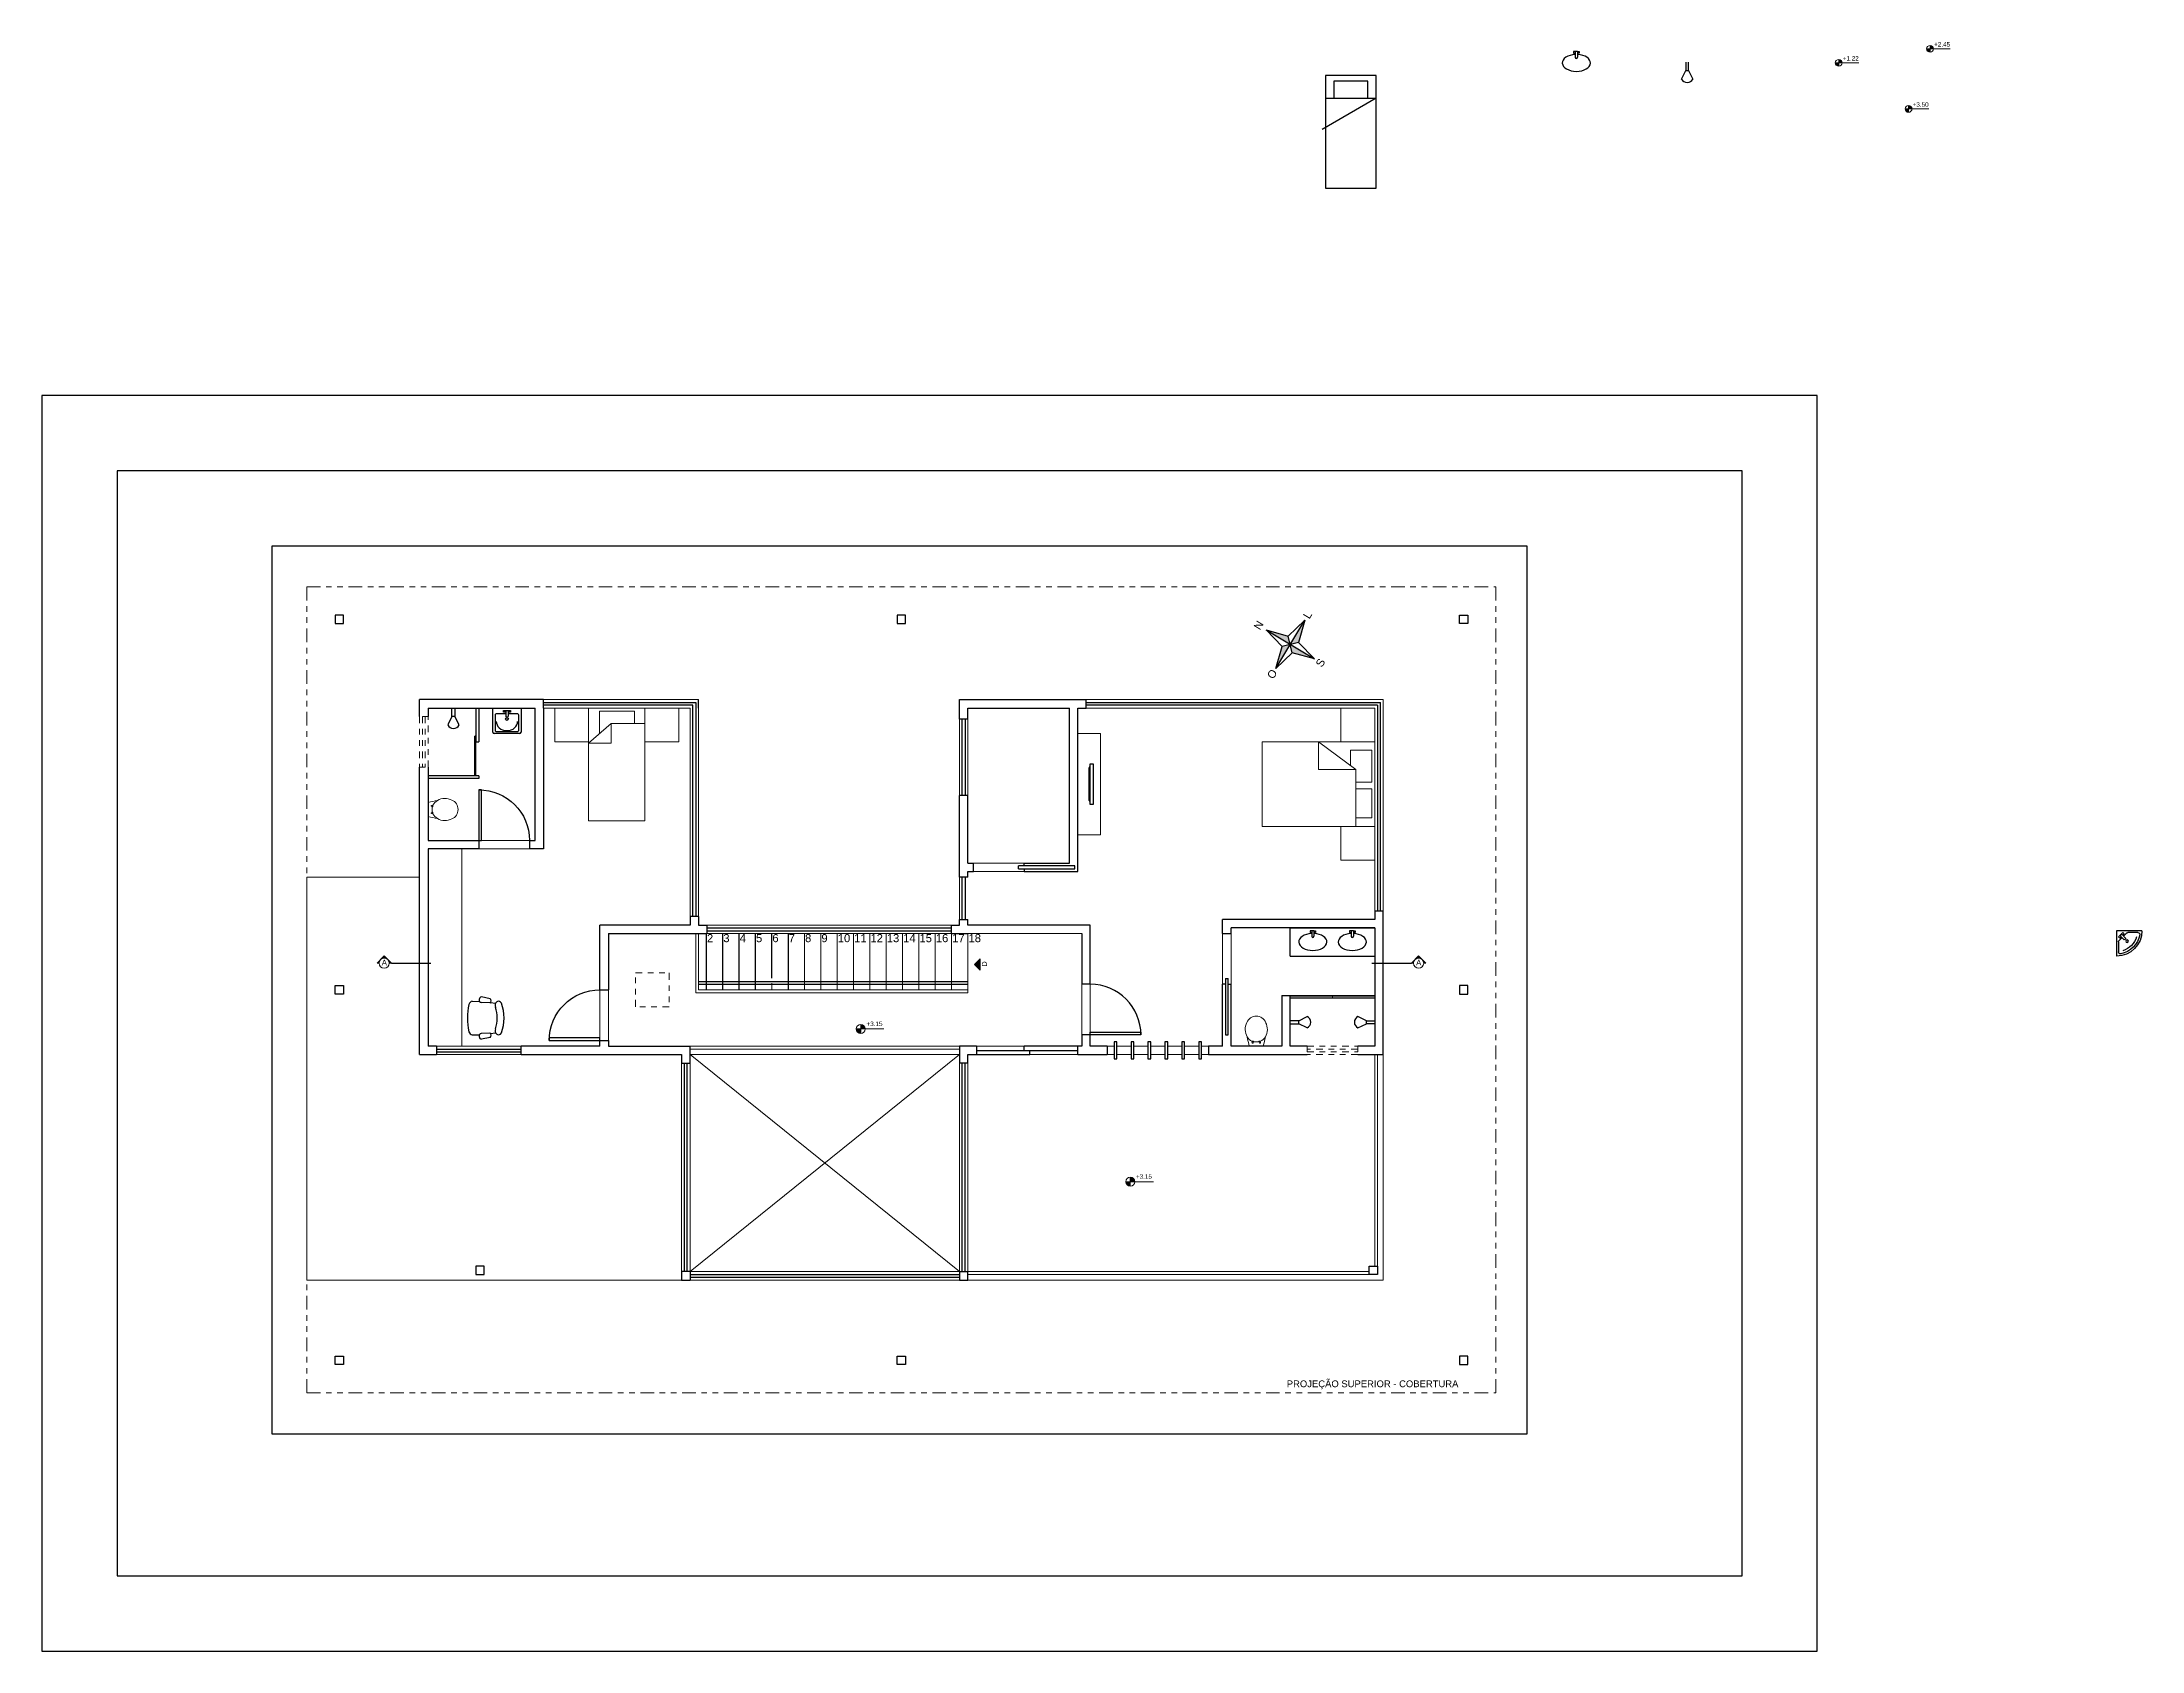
# Model space of a CAD drawing. Header units: millimetres. Extents: x 3013.6 to 3050.9, y 1612.4 to 1641.
import ezdxf

# ---------------------------------------------------------------- set-up
doc = ezdxf.new("R2010")
doc.units = ezdxf.units.MM
doc.linetypes.add('ACAD_ISO12W100', pattern=[21, 12, -3, 0, -3, 0, -3])
doc.layers.add('Corte', color=7, linetype='Continuous')
doc.layers.add('Informação', color=7, linetype='Continuous')
for name, color, linetype, lineweight in [('Indicação', 7, 'Continuous', 9), ('Projeção', 7, 'ACAD_ISO12W100', 9), ('Vista (Longe)', 7, 'Continuous', 9), ('Vista (Perto)', 7, 'Continuous', 18)]:
    doc.layers.add(name, color=color, linetype=linetype, lineweight=lineweight)
doc.styles.get("Standard").update_dxf_attribs({"font": 'arial.ttf'})

# ---------------------------------------------------------------- blocks, each defined once
blk = doc.blocks.new('Cama Solteiro (1x2m)')
at = {"color": 0}
for p, q in [((2, 0.5), (0, 0.5)), ((0, 0.5), (0, -0.5)), ((0.272, 0.5), (0.272, -0.099)), ((2, -0.5), (2, 0.5)), ((0.055, 0.311), (0.055, -0.309)), ((0.272, 0.311), (0.055, 0.311)), ((0.055, -0.309), (0.457, -0.309)), ((0.272, -0.099), (0.625, -0.099)), ((0.272, -0.099), (0.625, -0.5)), ((0.625, -0.5), (0.625, -0.099)), ((0, -0.5), (2, -0.5))]:
    blk.add_line(p, q, dxfattribs=at)
blk = doc.blocks.new('Rosa dos Ventos')
h = blk.add_hatch(color=256)
h.dxf.hatch_style = 1
h.paths.add_polyline_path([(0, 0.5), (0, 0), (0.106, 0.106)])
h.paths.add_polyline_path([(0, 0), (0.106, -0.106), (0.5, 0)])
h.paths.add_polyline_path([(0, 0), (-0.106, -0.106), (0, -0.5)])
h.paths.add_polyline_path([(0, 0), (-0.106, 0.106), (-0.5, 0)])
for p, q in [((-0.106, 0.106), (0, 0.5)), ((0, 0.5), (0, -0.5)), ((0, 0.5), (0.106, 0.106)), ((-0.5, 0), (-0.106, 0.106)), ((-0.106, -0.106), (0.106, 0.106)), ((0.106, -0.106), (-0.106, 0.106)), ((0.106, 0.106), (0.5, 0)), ((-0.5, 0), (0.5, 0)), ((-0.106, -0.106), (-0.5, 0)), ((0, -0.5), (-0.106, -0.106)), ((0.106, -0.106), (0, -0.5)), ((0.5, 0), (0.106, -0.106))]:
    blk.add_line(p, q)
for s, p in [('N', (-0.067, 0.586)), ('O', (-0.691, -0.064)), ('L', (0.553, -0.064)), ('S', (-0.067, -0.696))]:
    blk.add_text(s, height=0.14).set_placement(p)
blk = doc.blocks.new('Cuba (30x50cm)')
for p, q in [((3040.843, 1640.827), (3040.813, 1640.827)), ((3040.813, 1640.827), (3040.813, 1640.797)), ((3040.813, 1640.797), (3040.843, 1640.797)), ((3040.883, 1640.827), (3040.843, 1640.827)), ((3040.843, 1640.827), (3040.843, 1640.727)), ((3040.883, 1640.827), (3040.883, 1640.727)), ((3040.883, 1640.827), (3040.913, 1640.827)), ((3040.913, 1640.797), (3040.883, 1640.797)), ((3040.913, 1640.827), (3040.913, 1640.797))]:
    blk.add_line(p, q)
blk.add_arc((3040.863, 1640.727), 0.02, 180, 0)
blk.add_ellipse((3040.863, 1640.627), major_axis=(0.25, 0), ratio=0.6, start_param=1.650789, end_param=7.773896)
blk = doc.blocks.new('Chuveiro (20x36cm)')
for p, q in [((-0.025, 0), (-0.025, -0.15)), ((0.025, -0.15), (0.025, 0)), ((-0.1, -0.3), (-0.025, -0.15)), ((-0.025, -0.15), (0.025, -0.15)), ((0.025, -0.15), (0.1, -0.3))]:
    blk.add_line(p, q)
blk.add_arc((0, -0.252), 0.111, 205.7856, 334.2144)
blk = doc.blocks.new('Privada sem Caixa (54x40cm)')
for p, q in [((0.208, 0.125), (0.208, -0.125)), ((0.287, 0.077), (0.264, 0.073)), ((0.264, 0.073), (0.264, 0.057)), ((0.264, 0.057), (0.287, 0.053)), ((0.283, 0.047), (0.295, 0.047)), ((0.283, -0.047), (0.283, 0.047)), ((0.287, 0.053), (0.287, 0.077)), ((0.295, 0.047), (0.295, 0.077)), ((0.264, -0.057), (0.287, -0.053)), ((0.264, -0.073), (0.264, -0.057)), ((0.287, -0.077), (0.264, -0.073)), ((0.295, -0.047), (0.283, -0.047)), ((0.287, -0.053), (0.287, -0.077)), ((0.295, -0.077), (0.295, -0.047))]:
    blk.add_line(p, q)
for centre, radius, start, end in [((0.797, -2.1), 2.301, 100.592, 104.834), ((0.537, -0.066), 0.281, 125.652, 149.513), ((0.505, -0.073), 0.269, 62.777, 119.221), ((0.564, 0.003), 0.176, 359.112, 68.459), ((0.564, -0.003), 0.176, 291.541, 0.888), ((0.797, 2.1), 2.301, 255.167, 259.409), ((0.537, 0.066), 0.281, 210.486, 234.348), ((0.505, 0.073), 0.269, 240.779, 297.223)]:
    blk.add_arc(centre, radius, start, end)
blk = doc.blocks.new('A1138DC')
at = {"color": 0}
for p, q in [((0, -1), (0, 0)), ((0, 0), (1, 0)), ((0.073, -0.246), (0.246, -0.073)), ((0.122, -0.296), (0.073, -0.246)), ((0.075, -0.837), (0.075, -0.437)), ((0.09, -0.401), (0.217, -0.274)), ((0.181, -0.237), (0.122, -0.296)), ((0.144, -0.201), (0.298, -0.355)), ((0.201, -0.144), (0.355, -0.298)), ((0.296, -0.122), (0.237, -0.181)), ((0.246, -0.073), (0.296, -0.122)), ((0.274, -0.217), (0.401, -0.09)), ((0.437, -0.075), (0.837, -0.075))]:
    blk.add_line(p, q, dxfattribs=at)
blk.add_lwpolyline([(0.201, -0.144), (0.144, -0.201)], dxfattribs=at)
blk.add_circle((0.411, -0.411), 0.0517, dxfattribs=at)
for centre, radius, start, end in [((0, 0), 1, 270, 0), ((0.125, -0.437), 0.05, 135, 180), ((0, 0), 0.925, 280.16425, 349.83575), ((0, 0), 0.825, 286.86259, 343.13741), ((0.309, -0.309), 0.047, 256.674, 13.326), ((0.437, -0.125), 0.05, 90, 135), ((0.837, -0.15), 0.075, 349.83575, 90), ((0.15, -0.837), 0.075, 180, 280.16425)]:
    blk.add_arc(centre, radius, start, end, dxfattribs=at)
blk = doc.blocks.new('Lavabo Canto (45x45cm)')
at = {"xscale": 0.45, "yscale": 0.45, "zscale": 0.15}
blk.add_blockref('A1138DC', (0, 0), dxfattribs=at)
blk = doc.blocks.new('Cuba Dupla com Torneiras (50x150cm)')
for p, q in [((-0.75, 0), (0.75, 0)), ((0.75, 0), (0.75, -0.5)), ((-0.75, -0.5), (-0.75, 0)), ((-0.37, -0.05), (-0.4, -0.05)), ((-0.4, -0.05), (-0.4, -0.08)), ((-0.4, -0.08), (-0.37, -0.08)), ((-0.33, -0.05), (-0.37, -0.05)), ((-0.37, -0.05), (-0.37, -0.15)), ((-0.33, -0.05), (-0.33, -0.15)), ((-0.33, -0.05), (-0.3, -0.05)), ((-0.3, -0.08), (-0.33, -0.08)), ((-0.3, -0.05), (-0.3, -0.08)), ((0.33, -0.05), (0.3, -0.05)), ((0.3, -0.05), (0.3, -0.08)), ((0.3, -0.08), (0.33, -0.08)), ((0.37, -0.05), (0.33, -0.05)), ((0.33, -0.05), (0.33, -0.15)), ((0.37, -0.05), (0.37, -0.15)), ((0.37, -0.05), (0.4, -0.05)), ((0.4, -0.08), (0.37, -0.08)), ((0.4, -0.05), (0.4, -0.08)), ((-0.75, -0.5), (0.75, -0.5))]:
    blk.add_line(p, q)
for centre in [(-0.35, -0.15), (0.35, -0.15)]:
    blk.add_arc(centre, 0.02, 180, 0)
for centre, start_param in [((-0.35, -0.25), 1.650789), ((0.35, -0.25), 1.650882)]:
    blk.add_ellipse(centre, major_axis=(0.25, 0), ratio=0.6, start_param=start_param, end_param=7.773896)
blk = doc.blocks.new('Porta 90cm')
for p, q in [((-0.05, 0.15), (-0.05, 1.05)), ((-0.05, 1.05), (0, 1.05)), ((0, 1.05), (0, 0.15)), ((-0.9, 0.15), (-0.9, 0)), ((0, 0.15), (0, 0))]:
    blk.add_line(p, q)
blk.add_arc((0, 0.15), 0.9, 90, 180)
blk = doc.blocks.new('A1195DB')
at = {"color": 0}
for p, q in [((0, 0.5), (0, -0.5)), ((1, 0.5), (0, 0.5)), ((0.169609, 0.399785), (0.027725, 0.399785)), ((0.027725, 0.399785), (0.027725, 0.054858)), ((0.169609, 0.5), (0.169609, -0.171208)), ((1, -0.5), (1, 0.5)), ((0.027725, 0.054858), (0.169609, 0.054858)), ((0.027725, -0.022051), (0.027725, -0.401936)), ((0.169609, -0.022051), (0.027725, -0.022051)), ((0.169609, -0.171208), (0.4984, -0.5)), ((0.169609, -0.171208), (0.4984, -0.171208)), ((0.4984, -0.5), (0.4984, -0.171208)), ((0.215273, -0.21782), (0.215273, -0.401936)), ((0, -0.5), (1, -0.5)), ((0.027725, -0.401936), (0.215273, -0.401936))]:
    blk.add_line(p, q, dxfattribs=at)
blk = doc.blocks.new('Cama Casal (1')
at = {"xscale": 2000, "yscale": 1500, "zscale": 550}
blk.add_blockref('A1195DB', (0, 0), dxfattribs=at)
blk = doc.blocks.new('A1138DB')
at = {"color": 0}
for p, q in [((0, 0.5), (0.95, 0.5)), ((0, -0.5), (0, 0.5)), ((0.091009, 0.12255), (0.160727, 0.12255)), ((0.091009, -0.12255), (0.091009, 0.12255)), ((0.109071, 0.04), (0.326971, 0.04)), ((0.160727, 0.12255), (0.160727, 0.04)), ((1, 0.45), (1, -0.45)), ((0.95, -0.5), (0, -0.5)), ((0.160727, -0.12255), (0.091009, -0.12255)), ((0.109071, -0.04), (0.326971, -0.04)), ((0.160727, -0.04), (0.160727, -0.12255))]:
    blk.add_line(p, q, dxfattribs=at)
blk.add_lwpolyline([(0.109071, 0.04), (0.109071, -0.04)], dxfattribs=at)
for points in [[(0.880283, -0.4183, 0.414214), (0.930283, -0.3683), (0.930283, 0.368301, 0.414214), (0.880283, 0.418301), (0.276581, 0.418301, 0.414214), (0.226581, 0.368301), (0.226581, 0.04, 0.414214)], [(0.530283, -0.3783, 0.414214), (0.890283, -0.0183), (0.890283, 0.018301, 0.414214), (0.530283, 0.378301)], [(0.226581, -0.04), (0.226581, -0.3683, 0.414214), (0.276581, -0.4183), (0.880283, -0.4183), (0.880283, -0.4183, 0.414214)]]:
    blk.add_lwpolyline(points, format="xyb", dxfattribs=at)
blk.add_circle((0.434483, 0.000082), 0.051656, dxfattribs=at)
for centre, radius, start, end in [((0.302292, 0), 0.047001, 301.673998, 58.326002), ((0.95, 0.45), 0.05, 0, 90), ((0.95, -0.45), 0.05, 270, 0)]:
    blk.add_arc(centre, radius, start, end, dxfattribs=at)
blk = doc.blocks.new('Lavabo Retangular (45x50cm)')
at = {"xscale": 0.45, "yscale": 0.5, "zscale": 0.15}
blk.add_blockref('A1138DB', (0, 0.25), dxfattribs=at)
blk = doc.blocks.new('Corte (A)')
at = {"layer": 'Indicação', "ltscale": 0.01}
h = blk.add_hatch(color=256, dxfattribs=at)
h.dxf.hatch_style = 1
h.paths.add_polyline_path([(-0.127, 0), (-0.09, 0, -0.198912), (-0.064, 0.064)])
h.paths.add_polyline_path([(0.064, 0.064), (0, 0.127), (-0.064, 0.064, -0.414214)])
h.paths.add_polyline_path([(0.09, 0), (0.127, 0), (0.064, 0.064, -0.198912)])
for p, q in [((-0.127, 0), (0, 0.127)), ((-0.09, 0), (-0.127, 0)), ((0, 0.127), (0.127, 0)), ((0.09, 0), (0.127, 0))]:
    blk.add_line(p, q, dxfattribs=at)
blk.add_circle((0, 0), 0.09, dxfattribs=at)
blk.add_text('A', height=0.1, dxfattribs=at).set_placement((-0.045, -0.04))
blk = doc.blocks.new('A1043DC')
at = {"color": 0, "linetype": 'ByBlock'}
for p, q in [((-0.616435, 0.457425), (-0.381737, 0.500273)), ((-0.626722, 0.365537), (-0.766614, 0.352221)), ((-0.607898, 0.359256), (-0.36942, 0.36614)), ((-0.128035, 0.399057), (-0.322825, 0.394463)), ((-0.626722, -0.365537), (-0.766614, -0.352222)), ((-0.616435, -0.457425), (-0.381737, -0.500273)), ((-0.607898, -0.359256), (-0.36942, -0.366141)), ((-0.128035, -0.399058), (-0.322825, -0.394464))]:
    blk.add_line(p, q, dxfattribs=at)
for centre, radius, start, end in [((-0.385913, 0.432257), 0.068143, 284.006808, 86.486784), ((-0.094065, 0), 0.905973, 157.261065, 202.738935), ((-0.847483, 0.300315), 0.096094, 330.317482, 148.734971), ((-0.080287, 0), 0.728926, 159.71341, 200.28659), ((-0.596922, 0.409666), 0.051591, 112.223479, 257.717315), ((-0.160649, 0.273023), 0.130185, 22.432704, 75.491701), ((-1.311698, 0), 1.311697, 345.757952, 14.242048), ((-0.847483, -0.300316), 0.096094, 211.265029, 29.682518), ((-0.596922, -0.409667), 0.051591, 102.282685, 247.776521), ((-0.385913, -0.432258), 0.068143, 273.513216, 75.993192), ((-0.160649, -0.273024), 0.130185, 284.508299, 337.567296)]:
    blk.add_arc(centre, radius, start, end, dxfattribs=at)

msp = doc.modelspace()

# ---------------------------------------------------------------- hatches: boundary and pattern name
at = {"lineweight": 0, "ltscale": 0.01}
h = msp.add_hatch(color=256, dxfattribs=at)
h.dxf.hatch_style = 1
h.paths.add_polyline_path([(3045.457, 1640.628, 0.414214), (3045.517, 1640.568), (3045.517, 1640.628)])
h.paths.add_polyline_path([(3045.517, 1640.688), (3045.517, 1640.628), (3045.577, 1640.628, 0.414214)])
h = msp.add_hatch(color=256, dxfattribs=at)
h.dxf.hatch_style = 1
h.paths.add_polyline_path([(3047.078, 1640.877, 0.414214), (3047.138, 1640.817), (3047.138, 1640.877)])
h.paths.add_polyline_path([(3047.138, 1640.937), (3047.138, 1640.877), (3047.198, 1640.877, 0.414214)])
h = msp.add_hatch(color=256, dxfattribs=at)
h.dxf.hatch_style = 1
h.paths.add_polyline_path([(3046.697, 1639.811, 0.414214), (3046.757, 1639.751), (3046.757, 1639.811)])
h.paths.add_polyline_path([(3046.757, 1639.871), (3046.757, 1639.811), (3046.817, 1639.811, 0.414214)])
h = msp.add_hatch(color=256, dxfattribs=at)
h.dxf.hatch_style = 1
h.paths.add_polyline_path([(3028.085, 1623.486, 0.414214), (3028.165, 1623.406), (3028.165, 1623.486)])
h.paths.add_polyline_path([(3028.165, 1623.566), (3028.165, 1623.486), (3028.245, 1623.486, 0.414214)])
h = msp.add_hatch(color=256, dxfattribs=at)
h.dxf.hatch_style = 1
h.paths.add_polyline_path([(3032.867, 1620.776, 0.414214), (3032.947, 1620.696), (3032.947, 1620.776)])
h.paths.add_polyline_path([(3032.947, 1620.856), (3032.947, 1620.776), (3033.027, 1620.776, 0.414214)])
at = {"layer": 'Informação', "ltscale": 0.01}
h = msp.add_hatch(color=256, dxfattribs=at)
h.dxf.hatch_style = 1
h.paths.add_polyline_path([(3030.285, 1624.731), (3030.185, 1624.631), (3030.285, 1624.531)])

# ---------------------------------------------------------------- linework, layer by layer
at = {"lineweight": 0, "ltscale": 0.01}
for p, q in [((3045.517, 1640.568), (3045.517, 1640.688)), ((3047.078, 1640.877), (3047.498, 1640.877)), ((3047.138, 1640.817), (3047.138, 1640.937)), ((3045.457, 1640.628), (3045.877, 1640.628)), ((3046.697, 1639.811), (3047.117, 1639.811)), ((3046.757, 1639.751), (3046.757, 1639.871)), ((3028.165, 1623.406), (3028.165, 1623.566)), ((3028.085, 1623.486), (3028.575, 1623.486)), ((3032.867, 1620.776), (3033.357, 1620.776)), ((3032.947, 1620.696), (3032.947, 1620.856))]:
    msp.add_line(p, q, dxfattribs=at)
at = {"ltscale": 0.01}
for p, q in [((3036.411, 1640.403), (3036.411, 1638.403)), ((3036.411, 1638.403), (3037.311, 1638.403)), ((3021.336, 1628.68), (3021.316, 1628.68)), ((3032.216, 1627.54), (3032.216, 1628.12)), ((3032.236, 1627.47), (3032.236, 1628.19)), ((3032.236, 1628.19), (3032.286, 1628.19)), ((3032.236, 1628.14), (3032.236, 1628.14)), ((3032.286, 1628.19), (3032.286, 1627.47)), ((3032.236, 1627.52), (3032.236, 1627.52)), ((3032.286, 1627.47), (3032.236, 1627.47)), ((3025.136, 1625.33), (3023.536, 1625.33)), ((3023.536, 1624.18), (3023.536, 1625.33)), ((3023.686, 1625.18), (3023.686, 1624.18)), ((3025.426, 1624.18), (3025.426, 1625.18)), ((3025.436, 1625.33), (3025.436, 1625.18)), ((3025.436, 1625.28), (3029.766, 1625.28)), ((3025.436, 1625.23), (3029.766, 1625.23)), ((3025.716, 1624.18), (3025.716, 1625.18)), ((3026.006, 1624.18), (3026.006, 1625.18)), ((3026.296, 1624.18), (3026.296, 1625.18)), ((3026.586, 1624.39), (3026.586, 1625.18)), ((3026.876, 1625.18), (3026.876, 1624.18)), ((3029.766, 1625.33), (3029.766, 1625.18)), ((3025.286, 1624.33), (3030.066, 1624.33)), ((3025.286, 1624.28), (3030.066, 1624.28)), ((3020.636, 1623.18), (3020.636, 1623.03)), ((3022.136, 1623.03), (3022.136, 1623.18)), ((3023.536, 1623.18), (3023.536, 1623.33)), ((3023.686, 1623.28), (3023.686, 1623.18)), ((3023.686, 1623.18), (3025.136, 1623.18)), ((3032.536, 1623.18), (3032.536, 1623.03)), ((3032.661, 1623.255), (3032.661, 1622.955)), ((3032.711, 1623.255), (3032.661, 1623.255)), ((3032.711, 1622.955), (3032.711, 1623.255)), ((3032.961, 1623.255), (3032.961, 1622.955)), ((3033.011, 1623.255), (3032.961, 1623.255)), ((3033.011, 1622.955), (3033.011, 1623.255)), ((3033.261, 1623.255), (3033.261, 1622.955)), ((3033.311, 1623.255), (3033.261, 1623.255)), ((3033.311, 1622.955), (3033.311, 1623.255)), ((3033.561, 1623.255), (3033.561, 1622.955)), ((3033.611, 1623.255), (3033.561, 1623.255)), ((3033.611, 1622.955), (3033.611, 1623.255)), ((3033.861, 1623.255), (3033.861, 1622.955)), ((3033.911, 1623.255), (3033.861, 1623.255)), ((3033.911, 1622.955), (3033.911, 1623.255)), ((3034.161, 1623.255), (3034.161, 1622.955)), ((3034.211, 1623.255), (3034.161, 1623.255)), ((3034.211, 1622.955), (3034.211, 1623.255)), ((3034.336, 1623.18), (3034.336, 1623.03)), ((3020.636, 1623.13), (3022.136, 1623.13)), ((3020.636, 1623.08), (3022.136, 1623.08)), ((3024.986, 1622.88), (3025.136, 1622.88)), ((3025.036, 1619.18), (3025.036, 1622.88)), ((3025.086, 1619.18), (3025.086, 1622.88)), ((3030.066, 1622.88), (3029.916, 1622.88)), ((3029.966, 1619.18), (3029.966, 1622.88)), ((3030.016, 1619.18), (3030.016, 1622.88)), ((3032.661, 1622.955), (3032.711, 1622.955)), ((3032.961, 1622.955), (3033.011, 1622.955)), ((3033.261, 1622.955), (3033.311, 1622.955)), ((3033.561, 1622.955), (3033.611, 1622.955)), ((3033.861, 1622.955), (3033.911, 1622.955)), ((3034.161, 1622.955), (3034.211, 1622.955)), ((3025.136, 1619.18), (3024.986, 1619.18)), ((3025.136, 1619.18), (3025.136, 1619.03)), ((3025.136, 1619.13), (3029.916, 1619.13)), ((3025.136, 1619.08), (3029.916, 1619.08)), ((3029.916, 1619.18), (3029.916, 1619.03)), ((3029.916, 1619.18), (3030.066, 1619.18))]:
    msp.add_line(p, q, dxfattribs=at)
for p, q in [((3037.311, 1640.403), (3036.411, 1640.403)), ((3037.161, 1640.303), (3036.561, 1640.303)), ((3036.561, 1640.303), (3036.561, 1640.003)), ((3037.161, 1640.003), (3037.161, 1640.303)), ((3037.311, 1638.403), (3037.311, 1640.403)), ((3037.311, 1640.003), (3036.35, 1639.448)), ((3036.411, 1640.003), (3037.311, 1640.003)), ((3018.836, 1630.83), (3018.836, 1630.68)), ((3018.986, 1630.83), (3018.836, 1630.83)), ((3018.836, 1630.68), (3018.986, 1630.68)), ((3018.986, 1630.68), (3018.986, 1630.83)), ((3028.811, 1630.83), (3028.811, 1630.68)), ((3028.961, 1630.83), (3028.811, 1630.83)), ((3028.811, 1630.68), (3028.961, 1630.68)), ((3028.961, 1630.68), (3028.961, 1630.83)), ((3038.786, 1630.68), (3038.786, 1630.83)), ((3038.786, 1630.83), (3038.936, 1630.83)), ((3038.936, 1630.68), (3038.786, 1630.68)), ((3038.936, 1630.83), (3038.936, 1630.68)), ((3022.536, 1629.33), (3020.336, 1629.33)), ((3020.336, 1629.03), (3020.336, 1629.33)), ((3020.486, 1629.18), (3022.386, 1629.18)), ((3020.486, 1629.18), (3020.486, 1629.03)), ((3020.911, 1629.03), (3020.911, 1629.18)), ((3020.961, 1629.18), (3020.961, 1629.03)), ((3021.336, 1629.18), (3021.336, 1628.58)), ((3021.386, 1629.18), (3021.386, 1628.58)), ((3022.386, 1626.83), (3022.386, 1629.18)), ((3022.536, 1629.18), (3022.536, 1629.33)), ((3022.536, 1629.28), (3025.236, 1629.28)), ((3025.186, 1629.23), (3022.536, 1629.23)), ((3022.536, 1629.18), (3022.536, 1626.68)), ((3025.186, 1625.48), (3025.186, 1629.23)), ((3025.236, 1629.28), (3025.236, 1625.48)), ((3025.286, 1629.18), (3025.286, 1629.33)), ((3029.916, 1628.98), (3029.916, 1629.33)), ((3029.916, 1629.33), (3032.166, 1629.33)), ((3030.066, 1629.18), (3031.866, 1629.18)), ((3030.066, 1628.98), (3030.066, 1629.18)), ((3031.866, 1626.43), (3031.866, 1629.18)), ((3032.016, 1626.28), (3032.016, 1629.18)), ((3032.016, 1629.18), (3032.166, 1629.18)), ((3032.166, 1629.18), (3032.166, 1629.33)), ((3032.166, 1629.28), (3037.386, 1629.28)), ((3037.336, 1629.23), (3032.166, 1629.23)), ((3037.336, 1629.23), (3037.336, 1625.58)), ((3037.386, 1625.58), (3037.386, 1629.28)), ((3020.911, 1629.03), (3020.836, 1628.88)), ((3020.961, 1629.03), (3020.911, 1629.03)), ((3021.036, 1628.88), (3020.961, 1629.03)), ((3030.066, 1628.98), (3029.916, 1628.98)), ((3029.966, 1627.63), (3029.966, 1628.98)), ((3030.016, 1628.98), (3030.016, 1627.63)), ((3021.316, 1627.98), (3021.316, 1628.68)), ((3021.336, 1627.98), (3021.336, 1628.58)), ((3021.336, 1628.58), (3021.386, 1628.58)), ((3020.336, 1623.03), (3020.336, 1628.134)), ((3020.486, 1628.13), (3020.486, 1626.83)), ((3021.386, 1627.98), (3020.486, 1627.98)), ((3021.386, 1627.93), (3020.486, 1627.93)), ((3021.386, 1627.98), (3021.386, 1627.93)), ((3029.916, 1626.18), (3029.916, 1627.63)), ((3030.066, 1627.63), (3029.916, 1627.63)), ((3030.066, 1626.43), (3030.066, 1627.63)), ((3020.486, 1626.83), (3021.436, 1626.83)), ((3020.486, 1626.68), (3020.486, 1623.18)), ((3021.386, 1626.68), (3020.486, 1626.68)), ((3022.286, 1626.83), (3022.386, 1626.83)), ((3022.536, 1626.68), (3022.286, 1626.68)), ((3030.066, 1626.18), (3029.916, 1626.18)), ((3029.966, 1625.43), (3029.966, 1626.18)), ((3030.016, 1626.18), (3030.016, 1625.43)), ((3030.066, 1626.43), (3030.166, 1626.43)), ((3030.066, 1626.28), (3030.166, 1626.28)), ((3030.066, 1626.18), (3030.066, 1626.28)), ((3030.166, 1626.28), (3030.166, 1626.43)), ((3031.966, 1626.38), (3030.966, 1626.38)), ((3030.966, 1626.33), (3030.966, 1626.38)), ((3030.966, 1626.33), (3031.966, 1626.33)), ((3031.066, 1626.38), (3031.066, 1626.43)), ((3031.066, 1626.43), (3031.866, 1626.43)), ((3031.066, 1626.33), (3031.066, 1626.28)), ((3031.066, 1626.28), (3032.016, 1626.28)), ((3031.966, 1626.33), (3031.966, 1626.38)), ((3025.286, 1625.48), (3025.136, 1625.48)), ((3025.136, 1625.48), (3025.136, 1625.33)), ((3025.286, 1625.48), (3025.286, 1625.33)), ((3029.916, 1625.33), (3029.916, 1625.43)), ((3029.916, 1625.43), (3030.066, 1625.43)), ((3030.066, 1625.33), (3030.066, 1625.43)), ((3037.286, 1625.43), (3034.586, 1625.43)), ((3034.586, 1625.18), (3034.586, 1625.43)), ((3037.286, 1625.58), (3037.286, 1625.43)), ((3037.286, 1625.58), (3037.436, 1625.58)), ((3037.436, 1623.03), (3037.436, 1625.58)), ((3023.686, 1625.18), (3025.436, 1625.18)), ((3025.286, 1625.33), (3025.436, 1625.33)), ((3029.766, 1625.33), (3029.916, 1625.33)), ((3029.766, 1625.18), (3030.066, 1625.18)), ((3032.236, 1625.33), (3030.066, 1625.33)), ((3032.086, 1625.18), (3032.086, 1624.28)), ((3032.236, 1624.28), (3032.236, 1625.33)), ((3034.586, 1625.18), (3034.736, 1625.18)), ((3037.286, 1625.28), (3034.736, 1625.28)), ((3034.736, 1625.18), (3034.736, 1625.28)), ((3037.286, 1625.28), (3037.286, 1623.18)), ((3034.586, 1623.18), (3034.586, 1624.28)), ((3034.636, 1624.28), (3034.586, 1624.28)), ((3034.636, 1624.38), (3034.636, 1623.38)), ((3034.636, 1624.38), (3034.686, 1624.38)), ((3034.686, 1623.38), (3034.686, 1624.38)), ((3034.686, 1624.28), (3034.736, 1624.28)), ((3034.736, 1623.18), (3034.736, 1624.28)), ((3018.836, 1624.105), (3018.836, 1624.255)), ((3018.836, 1624.255), (3018.986, 1624.255)), ((3018.986, 1624.105), (3018.836, 1624.105)), ((3018.986, 1624.255), (3018.986, 1624.105)), ((3035.636, 1624.08), (3035.636, 1623.18)), ((3035.636, 1624.08), (3035.786, 1624.08)), ((3035.786, 1623.18), (3035.786, 1624.08)), ((3038.936, 1624.255), (3038.786, 1624.255)), ((3038.786, 1624.255), (3038.786, 1624.105)), ((3038.786, 1624.105), (3038.936, 1624.105)), ((3038.936, 1624.105), (3038.936, 1624.255)), ((3035.936, 1623.63), (3035.786, 1623.63)), ((3035.786, 1623.58), (3035.936, 1623.58)), ((3035.936, 1623.63), (3036.086, 1623.705)), ((3035.936, 1623.58), (3035.936, 1623.63)), ((3036.086, 1623.505), (3035.936, 1623.58)), ((3037.136, 1623.63), (3036.986, 1623.705)), ((3036.986, 1623.505), (3037.136, 1623.58)), ((3037.136, 1623.58), (3037.136, 1623.63)), ((3037.136, 1623.63), (3037.286, 1623.63)), ((3037.286, 1623.58), (3037.136, 1623.58)), ((3020.636, 1623.18), (3020.486, 1623.18)), ((3023.536, 1623.18), (3022.136, 1623.18)), ((3025.136, 1622.88), (3025.136, 1623.18)), ((3029.916, 1623.18), (3029.916, 1622.88)), ((3030.216, 1623.18), (3029.916, 1623.18)), ((3030.216, 1623.18), (3030.216, 1623.03)), ((3031.066, 1623.105), (3031.066, 1623.18)), ((3032.016, 1623.18), (3031.066, 1623.18)), ((3032.016, 1623.03), (3032.016, 1623.18)), ((3032.086, 1623.18), (3032.016, 1623.18)), ((3032.086, 1623.38), (3032.086, 1623.18)), ((3032.236, 1623.18), (3032.236, 1623.43)), ((3032.536, 1623.18), (3032.236, 1623.18)), ((3034.586, 1623.18), (3034.336, 1623.18)), ((3034.636, 1623.38), (3034.686, 1623.38)), ((3035.636, 1623.18), (3034.736, 1623.18)), ((3036.086, 1623.18), (3035.786, 1623.18)), ((3037.286, 1623.18), (3036.986, 1623.18)), ((3020.336, 1623.03), (3020.636, 1623.03)), ((3022.136, 1623.03), (3024.986, 1623.03)), ((3024.986, 1623.03), (3024.986, 1622.88)), ((3030.066, 1623.03), (3030.216, 1623.03)), ((3030.066, 1622.88), (3030.066, 1623.03)), ((3030.216, 1623.105), (3032.016, 1623.105)), ((3030.216, 1623.03), (3031.166, 1623.03)), ((3031.166, 1623.03), (3031.166, 1623.105)), ((3032.016, 1623.03), (3032.536, 1623.03)), ((3034.336, 1623.03), (3036.086, 1623.03)), ((3036.986, 1623.03), (3037.436, 1623.03)), ((3021.483, 1619.28), (3021.333, 1619.28)), ((3021.333, 1619.28), (3021.333, 1619.13)), ((3021.333, 1619.13), (3021.483, 1619.13)), ((3021.483, 1619.13), (3021.483, 1619.28)), ((3024.986, 1619.18), (3024.986, 1619.03)), ((3030.066, 1619.03), (3030.066, 1619.18)), ((3037.186, 1619.13), (3037.186, 1619.28)), ((3037.186, 1619.28), (3037.336, 1619.28)), ((3037.336, 1619.13), (3037.186, 1619.13)), ((3037.336, 1619.28), (3037.336, 1619.13)), ((3024.986, 1619.03), (3025.136, 1619.03)), ((3029.916, 1619.03), (3030.066, 1619.03)), ((3018.836, 1617.53), (3018.836, 1617.68)), ((3018.836, 1617.68), (3018.986, 1617.68)), ((3018.986, 1617.68), (3018.986, 1617.53)), ((3028.811, 1617.53), (3028.811, 1617.68)), ((3028.811, 1617.68), (3028.961, 1617.68)), ((3028.961, 1617.68), (3028.961, 1617.53)), ((3038.936, 1617.68), (3038.786, 1617.68)), ((3038.786, 1617.68), (3038.786, 1617.53)), ((3038.936, 1617.53), (3038.936, 1617.68)), ((3018.986, 1617.53), (3018.836, 1617.53)), ((3028.961, 1617.53), (3028.811, 1617.53)), ((3038.786, 1617.53), (3038.936, 1617.53))]:
    msp.add_line(p, q)
for points in [[(3013.636, 1612.449), (3045.136, 1612.449), (3045.136, 1634.724), (3013.636, 1634.724)], [(3014.969, 1613.782), (3043.803, 1613.782), (3043.803, 1633.391), (3014.969, 1633.391)], [(3017.715, 1616.305), (3039.99, 1616.305), (3039.99, 1632.055), (3017.715, 1632.055)]]:
    msp.add_lwpolyline(points, close=True)
at = {"lineweight": 0, "ltscale": 0.01}
for centre, radius in [((3045.517, 1640.628), 0.06), ((3047.138, 1640.877), 0.06), ((3046.757, 1639.811), 0.06), ((3028.165, 1623.486), 0.08), ((3032.947, 1620.776), 0.08)]:
    msp.add_circle(centre, radius, dxfattribs=at)
for centre, start, end in [((3020.936, 1628.928), 205.7856, 334.2144), ((3036.038, 1623.605), 295.7856, 64.2144), ((3037.035, 1623.605), 115.7856, 244.2144)]:
    msp.add_arc(centre, 0.111, start, end)
at = {"ltscale": 0.01}
for centre, start, end in [((3032.236, 1628.12), 90, 180), ((3032.236, 1627.54), 180, 270)]:
    msp.add_arc(centre, 0.02, start, end, dxfattribs=at)
at = {"layer": 'Corte', "ltscale": 0.01}
for p, q in [((3019.836, 1624.654), (3020.536, 1624.654)), ((3037.236, 1624.654), (3037.936, 1624.654))]:
    msp.add_line(p, q, dxfattribs=at)
at = {"layer": 'Indicação'}
for p, q in [((3025.136, 1623.03), (3029.916, 1619.18)), ((3029.916, 1623.03), (3025.136, 1619.18))]:
    msp.add_line(p, q, dxfattribs=at)
at = {"layer": 'Informação', "linetype": 'Continuous', "ltscale": 0.01}
for p, q in [((3030.185, 1624.631), (3030.285, 1624.731)), ((3030.285, 1624.531), (3030.285, 1624.731)), ((3030.185, 1624.631), (3030.285, 1624.531))]:
    msp.add_line(p, q, dxfattribs=at)
at = {"layer": 'Projeção', "ltscale": 0.02}
for p, q in [((3018.336, 1617.03), (3018.336, 1631.33)), ((3018.336, 1631.33), (3039.436, 1631.33)), ((3039.436, 1617.03), (3039.436, 1631.33)), ((3018.336, 1617.03), (3039.436, 1617.03))]:
    msp.add_line(p, q, dxfattribs=at)
at = {"layer": 'Projeção', "ltscale": 0.005}
for p, q in [((3020.486, 1629.03), (3020.336, 1629.03)), ((3020.336, 1628.134), (3020.486, 1628.13)), ((3036.086, 1623.18), (3036.086, 1623.03)), ((3036.986, 1623.18), (3036.986, 1623.03))]:
    msp.add_line(p, q, dxfattribs=at)
at = {"layer": 'Projeção', "ltscale": 0.01}
for p, q in [((3020.336, 1629.03), (3020.336, 1628.134)), ((3020.386, 1629.03), (3020.386, 1628.134)), ((3020.436, 1629.03), (3020.436, 1628.134)), ((3020.486, 1628.13), (3020.486, 1629.03)), ((3024.166, 1624.48), (3024.766, 1624.48)), ((3024.166, 1623.88), (3024.166, 1624.48)), ((3024.766, 1624.48), (3024.766, 1623.88)), ((3026.586, 1624.18), (3026.586, 1624.39)), ((3024.766, 1623.88), (3024.166, 1623.88)), ((3036.086, 1623.18), (3036.986, 1623.18)), ((3036.986, 1623.13), (3036.086, 1623.13)), ((3036.086, 1623.08), (3036.986, 1623.08)), ((3036.986, 1623.03), (3036.086, 1623.03))]:
    msp.add_line(p, q, dxfattribs=at)
at = {"layer": 'Projeção', "linetype": 'Continuous', "ltscale": 0.01}
for p, q in [((3027.166, 1624.18), (3027.166, 1625.18)), ((3027.456, 1624.18), (3027.456, 1625.18)), ((3027.746, 1624.18), (3027.746, 1625.18)), ((3028.036, 1624.18), (3028.036, 1625.18)), ((3028.326, 1624.18), (3028.326, 1625.18)), ((3028.616, 1624.18), (3028.616, 1625.18)), ((3028.906, 1624.18), (3028.906, 1625.18)), ((3029.196, 1624.18), (3029.196, 1625.18)), ((3029.486, 1624.18), (3029.486, 1625.18)), ((3029.776, 1624.18), (3029.776, 1625.18)), ((3030.066, 1624.18), (3030.066, 1625.18))]:
    msp.add_line(p, q, dxfattribs=at)
at = {"layer": 'Vista (Longe)', "ltscale": 0.01}
for p, q in [((3022.286, 1626.68), (3021.386, 1626.68)), ((3021.436, 1626.83), (3022.286, 1626.83)), ((3018.336, 1626.18), (3020.336, 1626.18)), ((3031.066, 1626.43), (3030.166, 1626.43)), ((3031.066, 1626.28), (3030.166, 1626.28)), ((3034.586, 1624.28), (3034.586, 1625.18)), ((3034.736, 1625.18), (3034.736, 1624.28)), ((3032.086, 1623.38), (3032.086, 1624.28)), ((3032.236, 1624.28), (3032.236, 1623.43)), ((3023.536, 1624.18), (3023.536, 1623.33)), ((3023.686, 1623.28), (3023.686, 1624.18)), ((3030.216, 1623.18), (3031.066, 1623.18)), ((3031.166, 1623.03), (3032.016, 1623.03)), ((3025.136, 1619.03), (3029.916, 1619.03))]:
    msp.add_line(p, q, dxfattribs=at)
at = {"layer": 'Vista (Longe)'}
for p, q in [((3018.336, 1619.03), (3018.336, 1626.18)), ((3029.916, 1625.43), (3029.916, 1626.18)), ((3024.986, 1622.88), (3024.986, 1619.18)), ((3025.136, 1623.03), (3029.916, 1623.03)), ((3025.136, 1619.18), (3025.136, 1622.88)), ((3029.916, 1622.88), (3029.916, 1619.18)), ((3030.066, 1619.18), (3030.066, 1622.88)), ((3037.436, 1619.03), (3037.436, 1623.03)), ((3029.916, 1619.18), (3025.136, 1619.18)), ((3018.336, 1619.03), (3024.986, 1619.03)), ((3030.066, 1619.03), (3037.436, 1619.03))]:
    msp.add_line(p, q, dxfattribs=at)
at = {"layer": 'Vista (Perto)'}
for p, q in [((3025.286, 1629.33), (3022.536, 1629.33)), ((3022.536, 1629.18), (3025.136, 1629.18)), ((3022.736, 1629.18), (3022.736, 1628.58)), ((3024.936, 1629.18), (3024.936, 1628.58)), ((3025.136, 1629.18), (3025.136, 1625.48)), ((3025.286, 1629.18), (3025.286, 1625.48)), ((3032.166, 1629.33), (3037.436, 1629.33)), ((3032.166, 1629.18), (3037.286, 1629.18)), ((3036.686, 1629.18), (3036.686, 1628.58)), ((3036.686, 1629.18), (3037.286, 1629.18)), ((3037.286, 1629.18), (3037.286, 1625.58)), ((3037.436, 1625.58), (3037.436, 1629.33)), ((3029.916, 1627.63), (3029.916, 1628.98)), ((3030.066, 1627.63), (3030.066, 1628.98)), ((3022.736, 1628.58), (3023.336, 1628.58)), ((3024.336, 1628.58), (3024.936, 1628.58)), ((3032.416, 1628.73), (3032.016, 1628.73)), ((3032.416, 1628.73), (3032.416, 1626.93)), ((3032.416, 1626.93), (3032.016, 1626.93)), ((3036.686, 1626.48), (3036.686, 1627.08)), ((3036.686, 1626.48), (3037.286, 1626.48)), ((3025.136, 1625.18), (3032.086, 1625.18)), ((3025.436, 1625.33), (3029.766, 1625.33)), ((3025.436, 1625.18), (3029.766, 1625.18)), ((3025.286, 1624.18), (3030.066, 1624.18)), ((3035.786, 1624.08), (3037.286, 1624.08)), ((3035.786, 1624.055), (3037.286, 1624.055)), ((3037.286, 1624.03), (3035.786, 1624.03)), ((3036.536, 1624.03), (3036.536, 1624.08)), ((3022.136, 1623.18), (3020.636, 1623.18)), ((3025.136, 1623.18), (3029.916, 1623.18)), ((3020.636, 1623.03), (3022.136, 1623.03)), ((3029.916, 1623.13), (3025.136, 1623.13)), ((3037.286, 1619.28), (3037.286, 1623.03)), ((3037.336, 1623.03), (3037.336, 1619.13)), ((3037.186, 1619.18), (3030.066, 1619.18)), ((3037.336, 1619.13), (3030.066, 1619.13))]:
    msp.add_line(p, q, dxfattribs=at)
at = {"layer": 'Vista (Perto)', "ltscale": 0.01}
for p, q in [((3021.086, 1623.18), (3021.086, 1626.68)), ((3025.236, 1625.18), (3025.236, 1624.13)), ((3025.286, 1625.18), (3025.286, 1624.18)), ((3025.236, 1624.13), (3030.066, 1624.13)), ((3030.066, 1624.13), (3030.066, 1624.18)), ((3032.536, 1623.18), (3032.661, 1623.18)), ((3032.711, 1623.18), (3032.961, 1623.18)), ((3033.011, 1623.18), (3033.261, 1623.18)), ((3033.311, 1623.18), (3033.561, 1623.18)), ((3033.611, 1623.18), (3033.861, 1623.18)), ((3033.911, 1623.18), (3034.161, 1623.18)), ((3034.211, 1623.18), (3034.336, 1623.18)), ((3032.536, 1623.03), (3032.661, 1623.03)), ((3032.711, 1623.03), (3032.961, 1623.03)), ((3033.011, 1623.03), (3033.261, 1623.03)), ((3033.311, 1623.03), (3033.561, 1623.03)), ((3033.611, 1623.03), (3033.861, 1623.03)), ((3033.911, 1623.03), (3034.161, 1623.03)), ((3034.211, 1623.03), (3034.336, 1623.03))]:
    msp.add_line(p, q, dxfattribs=at)

# ---------------------------------------------------------------- block references
for name, p in [('Cuba (30x50cm)', (0, 0)), ('Chuveiro (20x36cm)', (3042.83, 1640.641)), ('Cuba Dupla com Torneiras (50x150cm)', (3036.536, 1625.28))]:
    msp.add_blockref(name, p)
for name, p, rotation in [('Rosa dos Ventos', (3035.785, 1630.308), 59.00000000000001), ('Lavabo Retangular (45x50cm)', (3021.636, 1629.18), 270), ('Porta 90cm', (3032.086, 1623.38), 270)]:
    msp.add_blockref(name, p, dxfattribs=dict(rotation=rotation))
at = {"xscale": -1}
msp.add_blockref('Porta 90cm', (3021.386, 1626.68), dxfattribs=at)
at = {"xscale": -1, "rotation": 90}
for name, p in [('Lavabo Canto (45x45cm)', (3050.449, 1625.23)), ('Porta 90cm', (3023.686, 1623.28))]:
    msp.add_blockref(name, p, dxfattribs=at)
at = {"xscale": 0.65, "yscale": 0.75, "zscale": 0.44, "rotation": 180}
msp.add_blockref('A1043DC', (3021.186, 1623.68), dxfattribs=at)
at = {"layer": 'Indicação'}
for p in [(3019.709, 1624.654), (3038.064, 1624.654)]:
    msp.add_blockref('Corte (A)', p, dxfattribs=at)
at = {"layer": 'Vista (Perto)', "rotation": 270}
msp.add_blockref('Cama Solteiro (1x2m)', (3023.836, 1629.18), dxfattribs=at)
at = {"layer": 'Vista (Perto)', "xscale": 0.001, "yscale": 0.001, "zscale": 0.001, "rotation": 180}
msp.add_blockref('Cama Casal (1', (3037.286, 1627.83), dxfattribs=at)
at = {"layer": 'Vista (Perto)', "xscale": -1}
for p, rotation in [((3020.279, 1627.38), 180), ((3035.183, 1622.972), 270)]:
    msp.add_blockref('Privada sem Caixa (54x40cm)', p, dxfattribs=dict(at, rotation=rotation))

# ---------------------------------------------------------------- texts
at = {"ltscale": 0.01}
msp.add_text('PROJEÇÃO SUPERIOR - COBERTURA', height=0.12, dxfattribs=at).set_placement((3035.724, 1617.13))
at = {"layer": 'Informação', "ltscale": 0.01}
msp.add_text('D', height=0.09, rotation=90, dxfattribs=at).set_placement((3030.404, 1624.594))
at = {"layer": 'Projeção', "ltscale": 0.01}
for s, height, p in [('+1.22', 0.0805, (3045.589, 1640.667)), ('+2.45', 0.0805, (3047.21, 1640.916)), ('+3.50', 0.0805, (3046.829, 1639.849)), ('2', 0.143, (3025.436, 1625.026)), ('3', 0.143, (3025.726, 1625.026)), ('4', 0.143, (3026.016, 1625.026)), ('5', 0.143, (3026.306, 1625.026)), ('6', 0.143, (3026.596, 1625.026)), ('7', 0.143, (3026.886, 1625.026)), ('8', 0.143, (3027.176, 1625.026)), ('9', 0.143, (3027.466, 1625.026)), ('10', 0.1431, (3027.756, 1625.026)), ('11', 0.1431, (3028.046, 1625.026)), ('12', 0.1431, (3028.336, 1625.026)), ('13', 0.1431, (3028.626, 1625.026)), ('14', 0.1431, (3028.916, 1625.026)), ('15', 0.1431, (3029.206, 1625.026)), ('16', 0.1431, (3029.496, 1625.026)), ('17', 0.1431, (3029.786, 1625.026)), ('18', 0.1431, (3030.076, 1625.026)), ('+3.15', 0.0805, (3028.266, 1623.537)), ('+3.15', 0.0805, (3033.047, 1620.828))]:
    msp.add_text(s, height=height, dxfattribs=at).set_placement(p)

doc.saveas('drawing.dxf')
